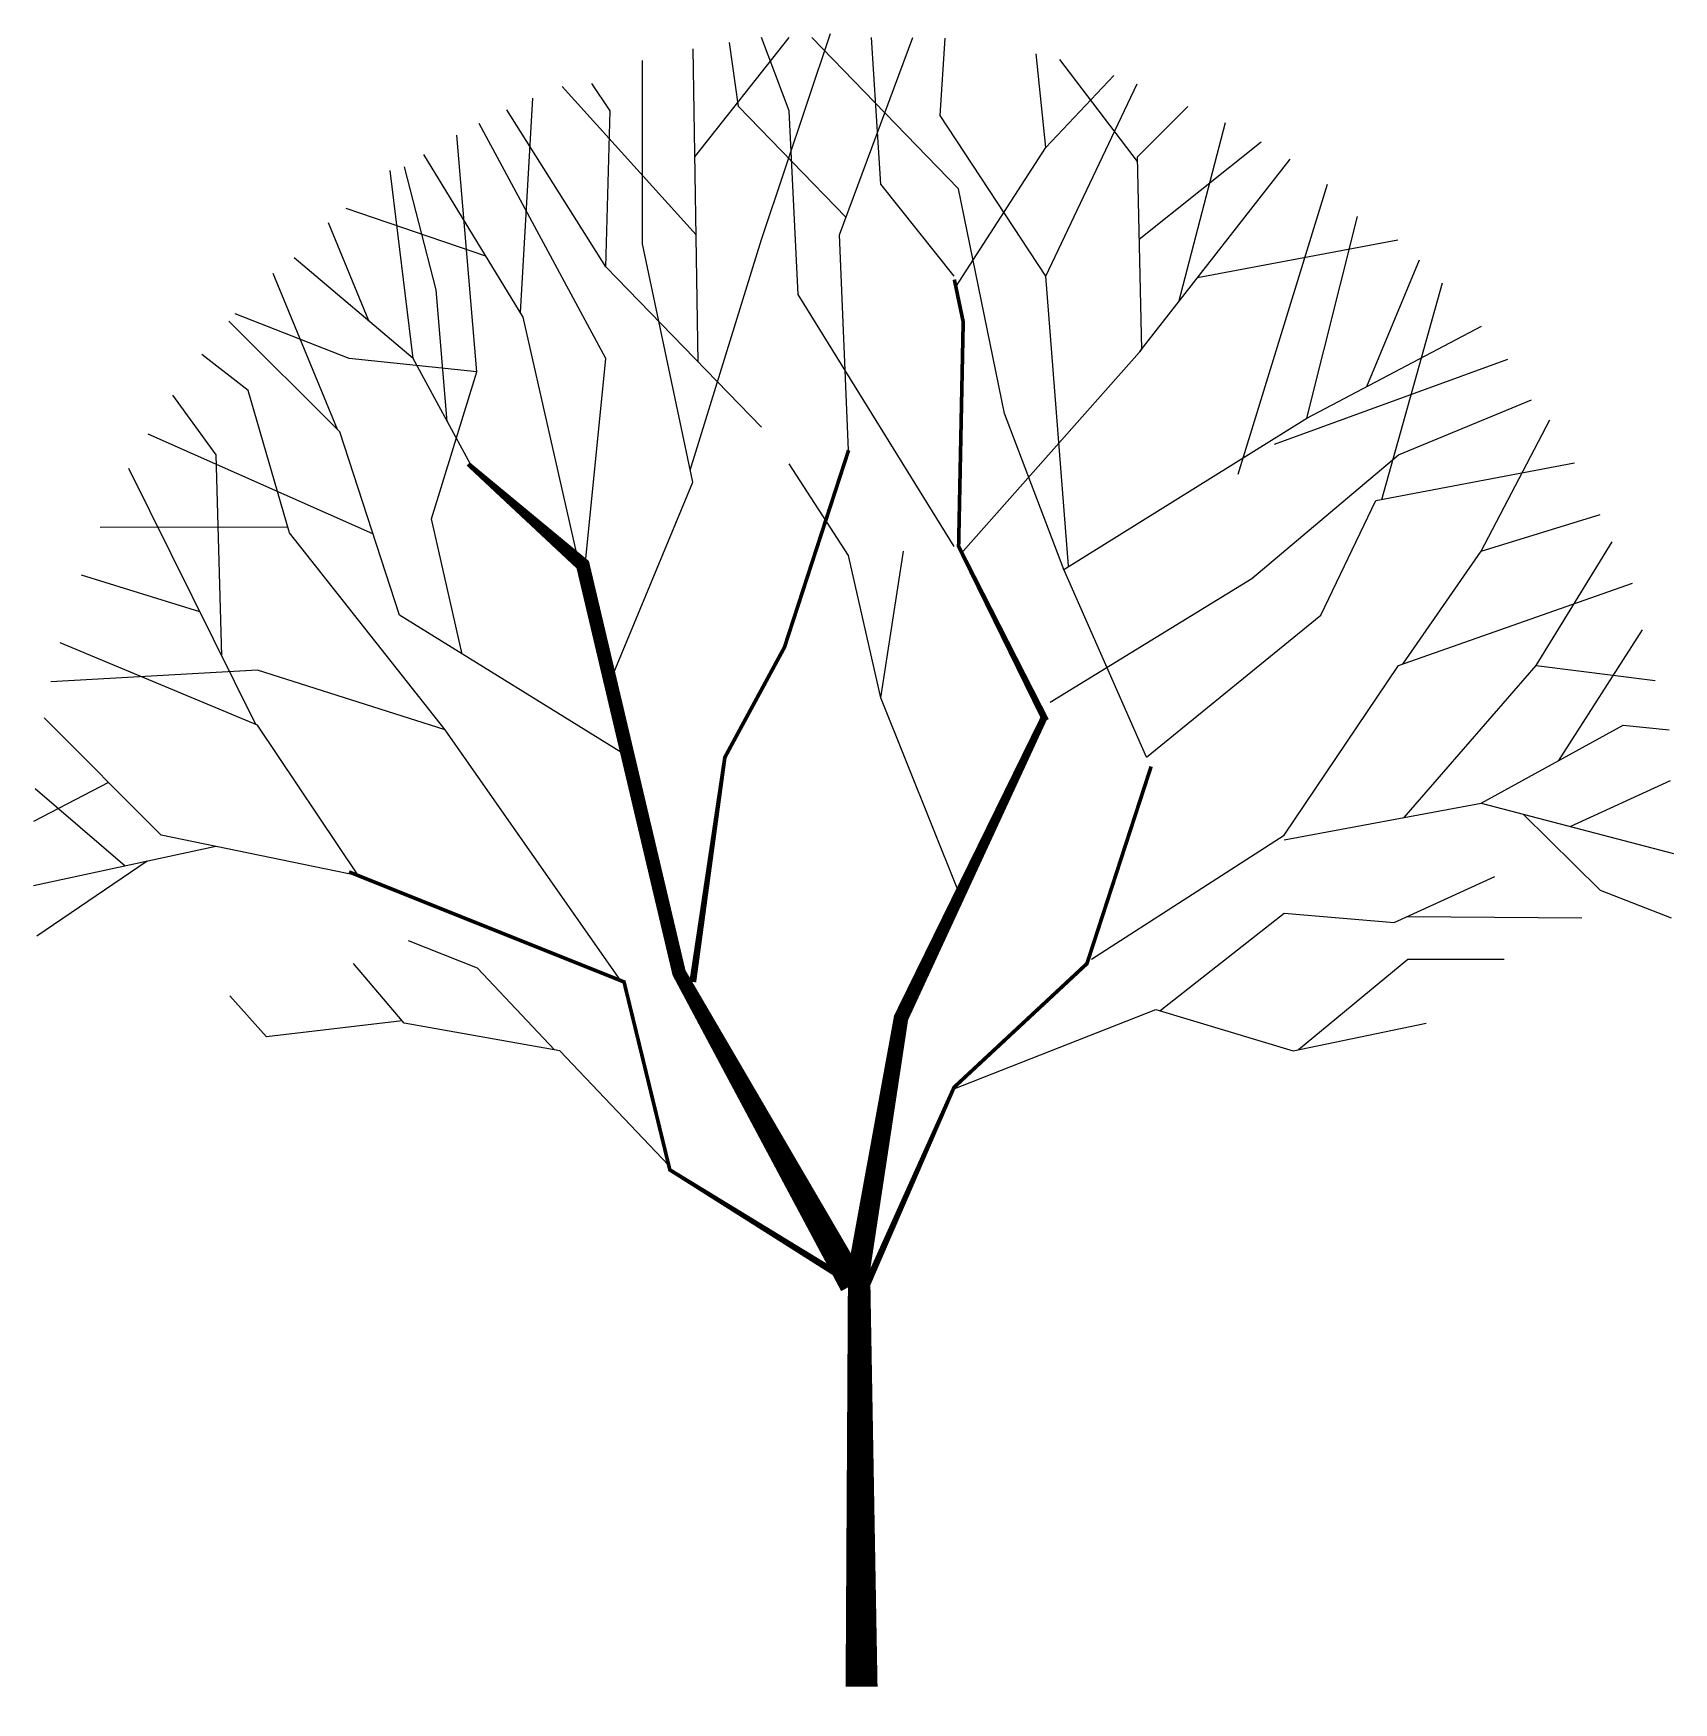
# Model space of a CAD drawing. Extents: x 290.2 to 343.9, y 157 to 211.6.
import ezdxf

# ---------------------------------------------------------------- set-up
doc = ezdxf.new("R2010")
doc.units = 0
doc.header["$LTSCALE"] = 12
doc.header["$MEASUREMENT"] = 0
doc.layers.get('0').update_dxf_attribs({"linetype": 'CONTINUOUS'})

msp = doc.modelspace()

# ---------------------------------------------------------------- linework, layer by layer
for points in [[(311.672, 197.303), (314.007, 204.853), (316.261, 211.592)], [(311.827, 207.554), (314.907, 211.453)], [(320.307, 194.803), (315.207, 203.053), (314.907, 209.053), (314.007, 211.453)], [(323.902, 194.048), (321.957, 199.153), (320.457, 206.503), (315.657, 211.453)], [(316.857, 197.953), (316.557, 205.003), (318.957, 211.453)], [(320.307, 203.653), (317.907, 206.653), (317.607, 211.453)], [(323.307, 203.653), (319.857, 208.903), (320.021, 211.433)], [(311.935, 200.835), (311.77, 211.087)], [(316.771, 205.579), (313.257, 209.203), (312.958, 211.296)], [(320.366, 203.302), (323.307, 207.853), (322.99, 210.928)], [(309.058, 190.382), (311.757, 196.903), (310.107, 204.703), (310.107, 210.701)], [(326.31, 207.403), (323.766, 210.738)], [(311.868, 205.004), (307.48, 209.856)], [(314.007, 198.703), (308.907, 203.953), (309.057, 209.053), (308.457, 209.953)], [(323.307, 207.853), (325.542, 210.21)], [(324.048, 194.167), (323.307, 203.653), (326.303, 209.942)], [(306.114, 202.454), (306.52, 209.47)], [(320.607, 194.653), (326.457, 201.253), (326.307, 207.553), (327.957, 209.203)], [(308.907, 203.953), (305.669, 209.091)], [(327.665, 202.812), (329.192, 208.678)], [(304.213, 191.282), (303.207, 195.703), (304.689, 200.513), (304.032, 208.26)], [(308.214, 193.96), (308.907, 200.953), (304.761, 208.647)], [(308.018, 194.325), (306.207, 202.303), (302.951, 207.63)], [(326.371, 204.854), (330.36, 208.047)], [(302.607, 200.953), (301.857, 207.103)], [(303.724, 198.889), (303.357, 203.203), (302.321, 207.23)], [(326.391, 201.178), (331.305, 207.479)], [(329.601, 197.174), (332.526, 206.663)], [(301.154, 202.182), (299.833, 205.392)], [(304.987, 204.299), (300.418, 205.865)], [(326.607, 187.903), (323.902, 194.048), (331.857, 199.003), (333.507, 205.603)], [(328.28, 203.601), (334.826, 204.837)], [(304.557, 197.353), (302.607, 200.953), (298.707, 204.253)], [(333.822, 200.039), (335.539, 204.181)], [(300.132, 198.627), (298.021, 203.738)], [(334.306, 196.34), (336.291, 203.435)], [(309.636, 187.933), (302.157, 192.553), (300.207, 198.553), (296.578, 202.177)], [(304.689, 200.513), (300.507, 200.953), (296.781, 202.412)], [(331.857, 199.003), (337.572, 202.015)], [(303.657, 188.803), (298.557, 195.253), (297.207, 199.903), (295.691, 201.079)], [(330.8, 198.146), (338.433, 200.934)], [(296.34, 191.221), (296.157, 197.803), (294.736, 199.751)], [(323.457, 189.703), (330.057, 193.753), (334.857, 197.803), (339.207, 199.603)], [(337.557, 194.653), (339.801, 198.942)], [(301.291, 195.215), (293.93, 198.478)], [(297.453, 188.975), (293.299, 197.357)], [(317.907, 189.853), (316.857, 194.503), (314.907, 197.503)], [(326.607, 187.903), (332.307, 192.553), (334.107, 196.303), (340.618, 197.536)], [(334.998, 190.952), (337.557, 194.653), (341.455, 195.852)], [(298.505, 195.431), (292.367, 195.42)], [(320.432, 183.565), (317.907, 189.853), (318.657, 194.653)], [(339.357, 190.903), (341.843, 194.953)], [(295.626, 192.662), (291.752, 193.868)], [(324.807, 181.303), (331.107, 185.353), (334.857, 190.903), (342.507, 193.603)], [(340.097, 187.796), (342.84, 192.07)], [(300.817, 184.028), (297.507, 188.953), (291.058, 191.652)], [(309.403, 180.594), (303.657, 188.803), (297.507, 190.753), (290.751, 190.368)], [(335.038, 185.934), (339.357, 190.903), (343.252, 190.419)], [(300.817, 184.028), (294.357, 185.353), (290.526, 189.191)], [(331.107, 185.203), (337.557, 186.403), (342.207, 188.953), (343.707, 188.803)], [(292.633, 187.079), (290.177, 185.802)], [(293.18, 184.346), (290.24, 186.87)], [(340.474, 185.638), (343.75, 187.143)], [(337.557, 186.403), (343.857, 184.753)], [(338.93, 186.043), (341.457, 183.553), (343.774, 182.647)], [(296.143, 184.986), (290.177, 183.697)], [(293.896, 184.501), (290.293, 182.051)], [(327.044, 179.611), (331.107, 182.803), (334.707, 182.503), (338.007, 184.003)], [(335.136, 182.698), (340.857, 182.653)], [(307.236, 178.333), (304.707, 181.003), (302.457, 181.903)], [(310.972, 174.544), (307.407, 178.303), (302.307, 179.203), (300.657, 181.153)], [(331.58, 178.338), (335.157, 181.303), (338.307, 181.303)], [(302.244, 179.277), (297.807, 178.753), (296.607, 180.103)], [(320.282, 177.047), (326.907, 179.653), (331.407, 178.303), (335.757, 179.203)]]:
    msp.add_lwpolyline(points)
for points in [[(323.307, 189.103, 0.225, 0.12, 0), (320.457, 194.803, 0.12, 0.12, 0), (320.607, 202.153, 0.12, 0.12, 0), (320.317, 203.536, 0.12, 0.12, 0)], [(317.007, 170.653, 0.9, 0.45, 0), (311.307, 180.853, 0.45, 0.45, 0), (308.157, 194.203, 0.45, 0.15, 0), (304.407, 197.503, 0.15, 0.15, 0)], [(311.757, 180.553, 0.225, 0.12, 0), (312.807, 187.903, 0.12, 0.12, 0), (314.757, 191.503, 0.12, 0.12, 0), (316.857, 197.953, 0.12, 0.12, 0)], [(317.281, 157.493, 1.046, 0.725, 0), (317.199, 171.143, 0.725, 0.478, 0), (318.573, 179.377, 0.478, 0.225, 0), (323.265, 189.224, 0.225, 0.225, 0)], [(317.457, 170.653, 0.225, 0.12, 0), (320.307, 177.103, 0.12, 0.12, 0), (324.657, 181.153, 0.12, 0.12, 0), (326.757, 187.603, 0.12, 0.12, 0)], [(316.557, 170.953, 0.225, 0.12, 0), (311.007, 174.403, 0.12, 0.12, 0), (309.507, 180.553, 0.12, 0.12, 0), (300.507, 184.153, 0.12, 0.12, 0)]]:
    msp.add_lwpolyline(points, format="xyseb")

doc.saveas('drawing.dxf')
